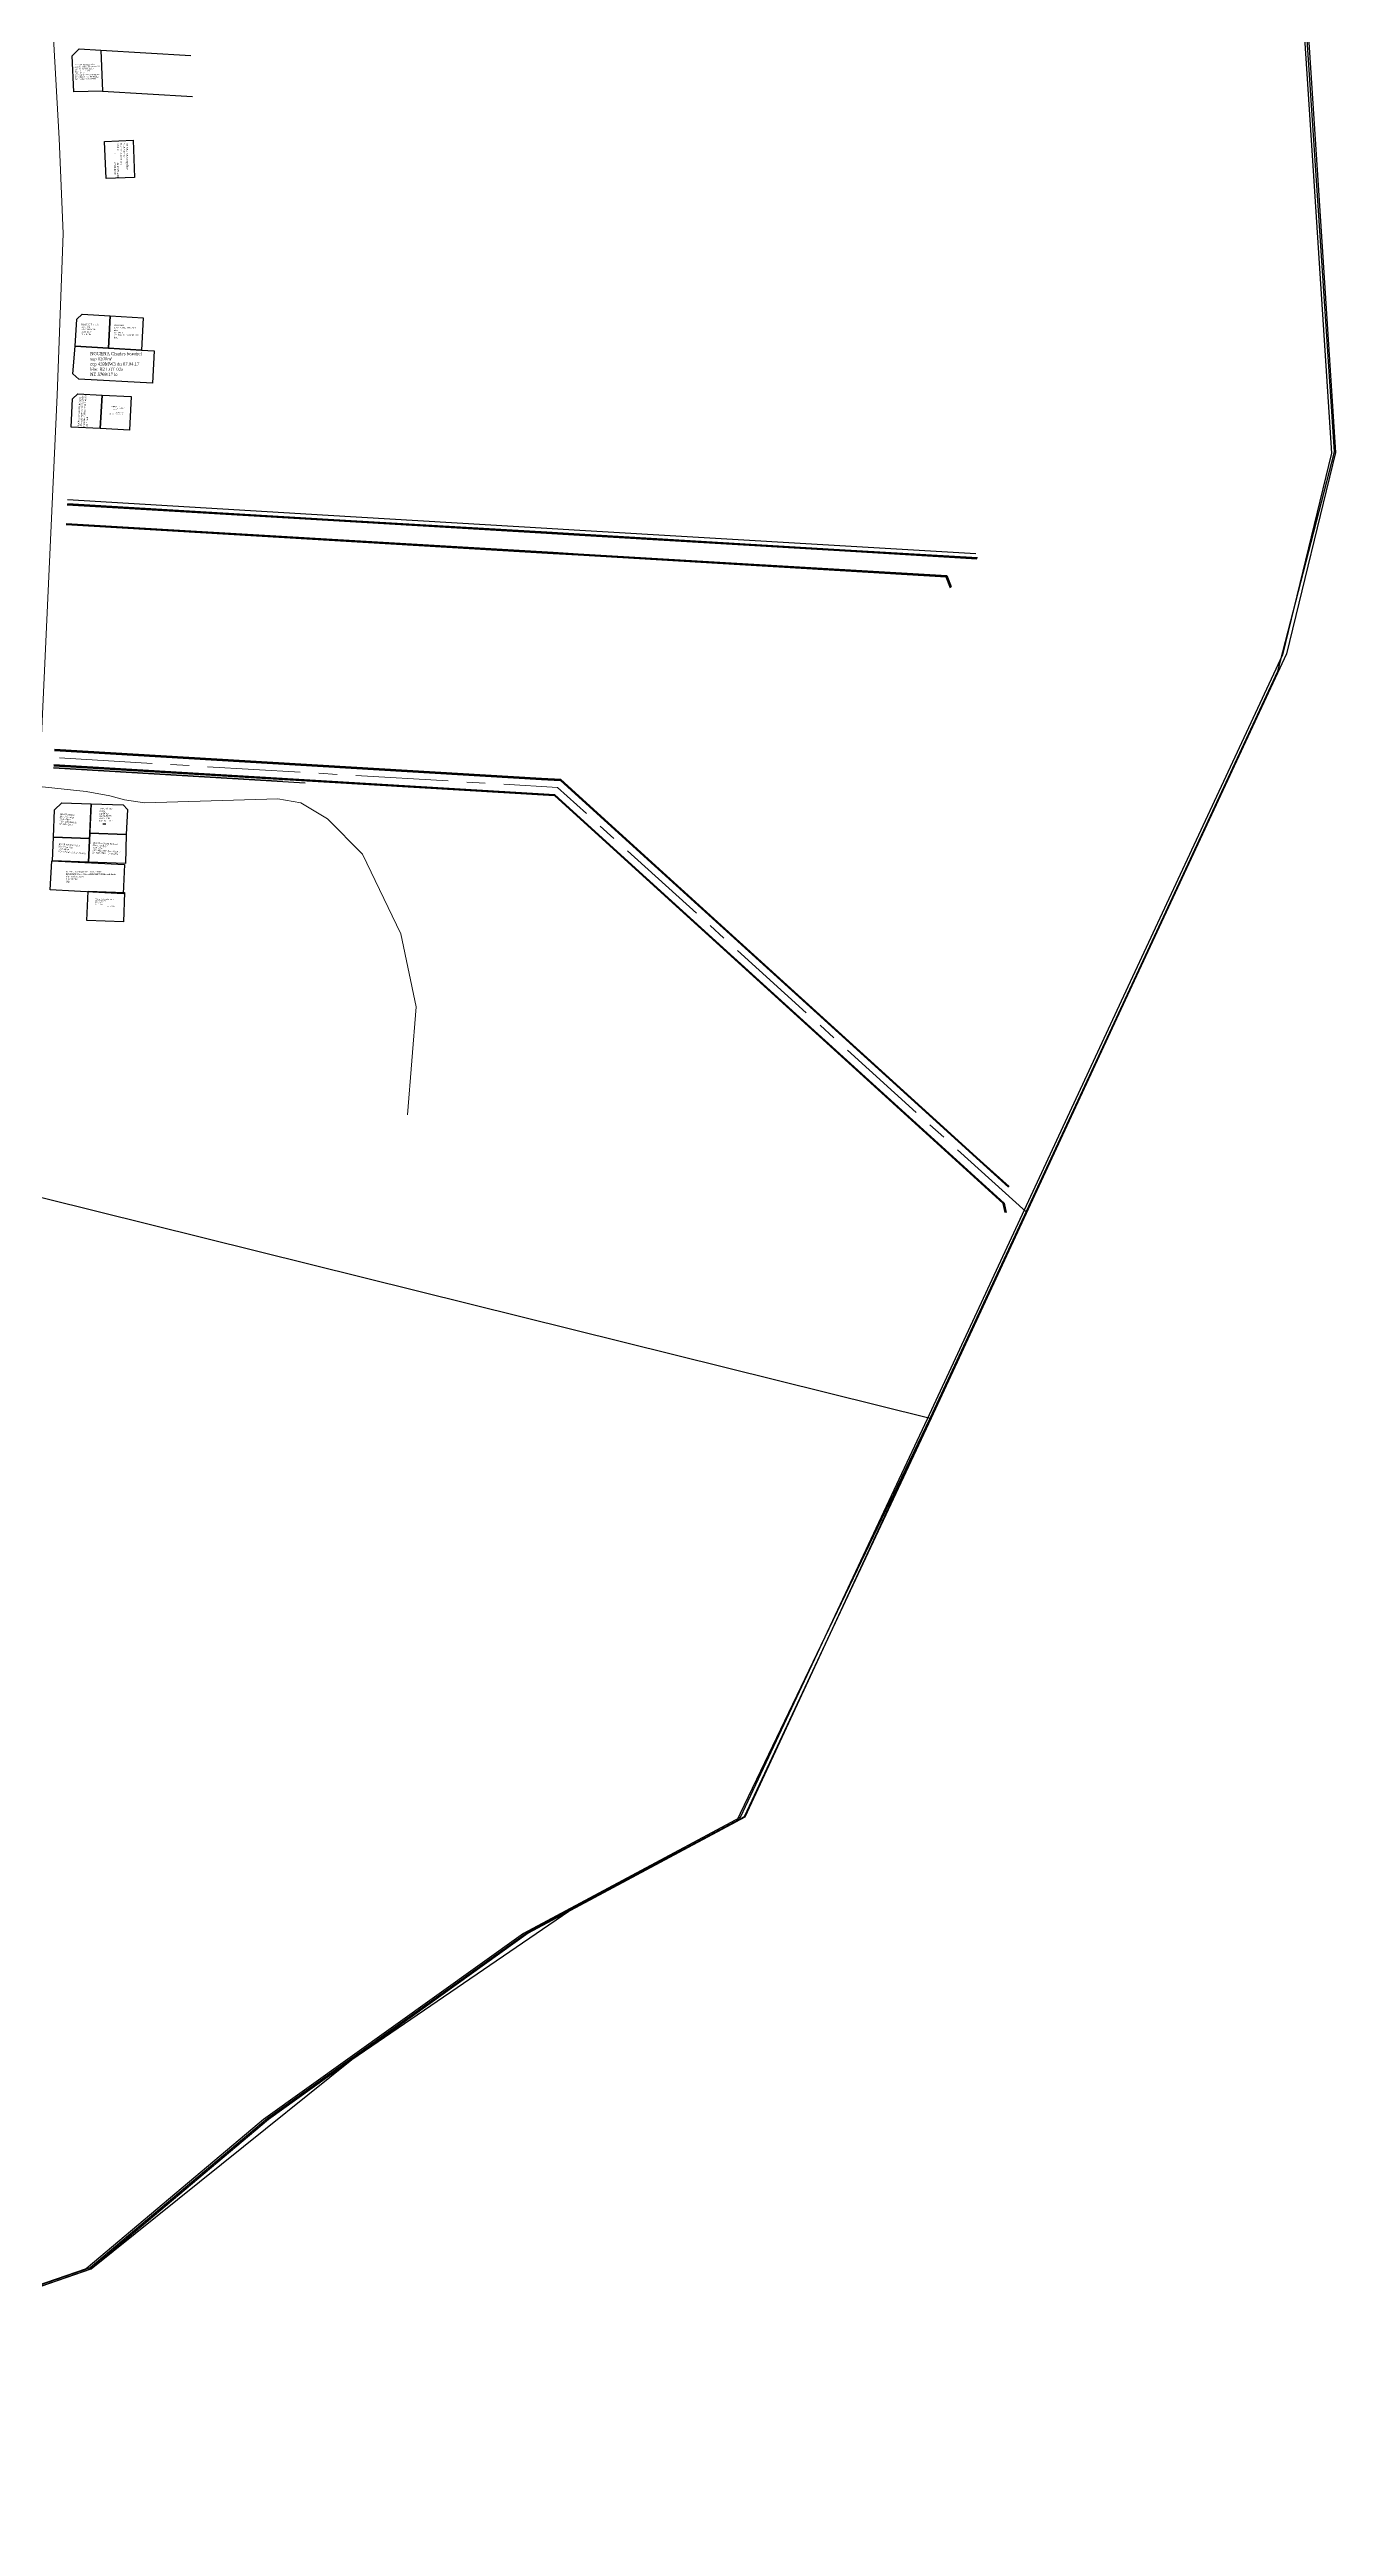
# Model space of a CAD drawing. Header units: millimetres. Extents: x 587399 to 927168, y 438565 to 1444955.
# Drawn here: x 592772 to 593653, y 438627 to 440324 of the extents above; entities that cross this region are included whole.
import ezdxf

# ---------------------------------------------------------------- set-up
doc = ezdxf.new("R2010")
doc.units = ezdxf.units.MM
doc.header["$LTSCALE"] = 2
doc.linetypes.add('AXESX2', pattern=[101.6, 63.5, -12.7, 12.7, -12.7])
for name, color, linetype in [('Annotation', 7, 'Continuous'), ('Cotation', 9, 'Continuous'), ('end maj 26 02 2021', 7, 'Continuous'), ('MAJ NOV 2021', 7, 'Continuous'), ('MAJ OCT 2021', 7, 'Continuous')]:
    doc.layers.add(name, color=color, linetype=linetype)
for name, color, linetype, lineweight in [('canivea', 7, 'Continuous', 40), ('MAJ APRES LE 13.01.2023', 222, 'Continuous', 30), ('Roads_others', 24, 'Continuous', 9)]:
    doc.layers.add(name, color=color, linetype=linetype, lineweight=lineweight)
doc.styles.get("Standard").update_dxf_attribs({"font": 'arial.ttf'})
doc.styles.add('Times 1.0', font='times.ttf', dxfattribs={"width": 0.99, "height": 1})

msp = doc.modelspace()

# ---------------------------------------------------------------- linework, layer by layer
for p, q in [((592807.37, 440323.16), (592868.874, 440319.505)), ((592808.47, 440295.18), (592869.974, 440291.525))]:
    msp.add_line(p, q)
at = {"flags": 128}
for points in [[(593620.706, 440496.008), (593637.366, 440240.528), (593649.986, 440046.988), (593616.556, 439908.918), (593505.926, 439671.758), (593373.066, 439385.368), (593245.126, 439112.318), (593096.676, 439033.038), (592918.646, 438905.568), (592797.206, 438803.308), (592659.236, 438755.698), (592435.026, 438627.248), (592309.016, 438631.478), (592164.396, 438635.548), (592038.226, 438784.078), (591988.166, 439149.658), (592021.316, 439406.898), (592017.796, 439741.918), (591949.366, 439917.828), (591726.546, 440054.648)], [(593620.706, 440496.008), (593637.366, 440240.528), (593649.986, 440046.988), (593616.556, 439908.918), (593505.926, 439671.758), (593373.066, 439385.368), (593245.126, 439112.318), (593096.676, 439033.038), (592918.646, 438905.568), (592797.206, 438803.308), (592659.236, 438755.698), (592435.026, 438627.248), (592309.016, 438631.478), (592164.396, 438635.548), (592038.226, 438784.078), (591988.166, 439149.658), (592021.316, 439406.898), (592017.796, 439741.918), (591949.366, 439917.828), (591726.546, 440054.648)], [(593620.706, 440496.008), (593637.366, 440240.528), (593649.986, 440046.988), (593616.556, 439908.918), (593505.926, 439671.758), (593373.066, 439385.368), (593245.126, 439112.318), (593096.676, 439033.038), (592918.646, 438905.568), (592797.206, 438803.308), (592659.236, 438755.698), (592435.026, 438627.248), (592309.016, 438631.478), (592164.396, 438635.548), (592038.226, 438784.078), (591988.166, 439149.658), (592021.316, 439406.898), (592017.796, 439741.918), (591949.366, 439917.828), (591726.546, 440054.648)], [(593623.43, 440496.593), (593640.09, 440241.113), (593652.71, 440047.573), (593619.28, 439909.503), (593508.65, 439672.343), (593375.79, 439385.953), (593247.85, 439112.903), (593099.4, 439033.623), (592921.37, 438906.153), (592799.93, 438803.893), (592661.96, 438756.283), (592437.75, 438627.833), (592311.74, 438632.063), (592167.12, 438636.133), (592040.95, 438784.663), (591990.89, 439150.243), (592024.04, 439407.483), (592020.52, 439742.503), (591952.09, 439918.413), (591729.27, 440055.233)], [(593623.43, 440496.593), (593640.09, 440241.113), (593652.71, 440047.573), (593619.28, 439909.503), (593508.65, 439672.343), (593375.79, 439385.953), (593247.85, 439112.903), (593099.4, 439033.623), (592921.37, 438906.153), (592799.93, 438803.893), (592661.96, 438756.283), (592437.75, 438627.833), (592311.74, 438632.063), (592167.12, 438636.133), (592040.95, 438784.663), (591990.89, 439150.243), (592024.04, 439407.483), (592020.52, 439742.503), (591952.09, 439918.413), (591729.27, 440055.233)], [(593623.43, 440496.593), (593640.09, 440241.113), (593652.71, 440047.573), (593619.28, 439909.503), (593508.65, 439672.343), (593375.79, 439385.953), (593247.85, 439112.903), (593099.4, 439033.623), (592921.37, 438906.153), (592799.93, 438803.893), (592661.96, 438756.283), (592437.75, 438627.833), (592311.74, 438632.063), (592167.12, 438636.133), (592040.95, 438784.663), (591990.89, 439150.243), (592024.04, 439407.483), (592020.52, 439742.503), (591952.09, 439918.413), (591729.27, 440055.233)]]:
    msp.add_lwpolyline(points, dxfattribs=at)
msp.add_lwpolyline([(592931.951, 439822.164), (592774.912, 439831.508)])
at = {"color": 150, "lineweight": -3, "flags": 128}
for points in [[(592780.686, 439807.6), (592800.67, 439806.865), (592799.562, 439783.098), (592774.821, 439784.009), (592775.512, 439802.788)], [(592780.686, 439807.6), (592800.67, 439806.865), (592799.562, 439783.098), (592774.821, 439784.009), (592775.512, 439802.788)], [(592774.821, 439784.009), (592799.562, 439783.098), (592798.807, 439766.905), (592774.225, 439767.811)], [(592774.821, 439784.009), (592799.562, 439783.098), (592798.807, 439766.905), (592774.225, 439767.811)]]:
    msp.add_lwpolyline(points, close=True, dxfattribs=at)
at = {"flags": 128}
msp.add_lwpolyline([(592041.742, 438783.108), (591991.259, 439148.63), (592024.111, 439405.908), (592020.202, 439740.924), (592631.388, 439572.563), (592695.068, 439555.026), (593059.854, 439464.349), (593375.255, 439385.944), (593248.261, 439112.747), (593099.903, 439033.295), (592922.021, 438905.618), (592800.7, 438803.218), (592706.53, 438770.6), (592662.785, 438755.448), (592438.724, 438626.738), (592312.709, 438630.822), (592168.084, 438634.725), (592041.742, 438783.108)], close=True, dxfattribs=at)
msp.add_lwpolyline([(592041.742, 438783.108), (591991.259, 439148.63), (592024.111, 439405.908), (592020.202, 439740.924), (592631.388, 439572.563), (592695.068, 439555.026), (593059.854, 439464.349), (593375.255, 439385.944), (593248.261, 439112.747), (593099.903, 439033.295), (592922.021, 438905.618), (592800.7, 438803.218), (592706.53, 438770.6), (592662.785, 438755.448), (592438.724, 438626.738), (592312.709, 438630.822), (592168.084, 438634.725), (592041.742, 438783.108)], close=True, dxfattribs=at)
at = {"layer": 'Annotation', "flags": 128}
for points in [[(592784.533, 440015.25), (592963.047, 440004.641), (593112.782, 439995.742), (593131.449, 439994.632), (593309.498, 439984.051), (593406.415, 439978.291), (593406.415, 439978.291), (593406.415, 439978.291), (593406.415, 439978.291)], [(592774.911, 439831.497), (592947.216, 439821.257)]]:
    msp.add_lwpolyline(points, dxfattribs=at)
at = {"layer": 'canivea', "flags": 128}
for points in [[(592784.325, 440011.756), (592962.839, 440001.147), (593112.575, 439992.248), (593131.241, 439991.139), (593309.29, 439980.557), (593407.119, 439974.743)], [(592784.361, 440012.355), (592962.875, 440001.746), (593112.61, 439992.847), (593131.276, 439991.738), (593309.326, 439981.156), (593407.634, 439975.313)], [(592783.519, 439998.18), (593116.941, 439978.364), (593134.058, 439977.354), (593386.187, 439962.363), (593389.226, 439954.933)], [(592783.554, 439998.779), (593116.976, 439978.963), (593134.093, 439977.953), (593386.599, 439962.939), (593389.673, 439955.427)], [(593428.823, 439544.161), (593409.125, 439562.07), (593122.13, 439822.919), (593108.933, 439823.574), (592775.623, 439843.476)], [(593428.823, 439544.161), (593409.125, 439562.07), (593122.13, 439822.919), (593108.933, 439823.574), (592775.623, 439843.476)], [(593429.226, 439544.605), (593409.529, 439562.514), (593122.375, 439823.507), (593108.966, 439824.173), (592775.658, 439844.075)], [(593429.226, 439544.605), (593409.529, 439562.514), (593122.375, 439823.507), (593108.966, 439824.173), (592775.658, 439844.075)], [(592774.994, 439832.895), (593117.837, 439812.519), (593425.268, 439533.069), (593426.532, 439526.823)], [(592774.994, 439832.895), (593117.837, 439812.519), (593425.268, 439533.069), (593426.532, 439526.823)], [(592775.03, 439833.494), (593118.084, 439813.106), (593425.817, 439533.381), (593427.12, 439526.942)], [(592775.03, 439833.494), (593118.084, 439813.106), (593425.817, 439533.381), (593427.12, 439526.942)]]:
    msp.add_lwpolyline(points, dxfattribs=at)
at = {"layer": 'Cotation', "color": 250, "linetype": 'AXESX2', "lineweight": 20, "ltscale": 0.5, "flags": 128}
msp.add_lwpolyline([(593440.915, 439527.239), (593120.058, 439818.04), (592772.374, 439838.738)], dxfattribs=at)
msp.add_lwpolyline([(593440.915, 439527.239), (593120.058, 439818.04), (592772.374, 439838.738)], dxfattribs=at)
at = {"layer": 'end maj 26 02 2021', "color": 150, "lineweight": -3, "flags": 128}
for points in [[(592829.42, 440261.57), (592830.43, 440235.98), (592810.84, 440235.21), (592809.83, 440260.58)], [(592829.42, 440261.57), (592830.43, 440235.98), (592810.84, 440235.21), (592809.83, 440260.58)], [(592800.67, 439806.87), (592822.68, 439806.07), (592825.51, 439802.96), (592824.71, 439785.8), (592799.73, 439786.71)], [(592800.67, 439806.87), (592822.68, 439806.07), (592825.51, 439802.96), (592824.71, 439785.8), (592799.73, 439786.71)]]:
    msp.add_lwpolyline(points, close=True, dxfattribs=at)
at = {"layer": 'end maj 26 02 2021', "color": 150, "flags": 128}
for points in [[(592794.426, 440142.232), (592813.748, 440141.24), (592812.605, 440118.962), (592789.792, 440120.318), (592790.752, 440138.944)], [(592794.426, 440142.232), (592813.748, 440141.24), (592812.605, 440118.962), (592789.792, 440120.318), (592790.752, 440138.944)], [(592813.74, 440141.084), (592836.275, 440139.745), (592835.135, 440117.623), (592812.605, 440118.962)], [(592813.74, 440141.084), (592836.275, 440139.745), (592835.135, 440117.623), (592812.605, 440118.962)], [(592789.792, 440120.318), (592812.6, 440118.963), (592835.135, 440117.623), (592843.886, 440117.103), (592842.75, 440095.068), (592792.133, 440097.714), (592788.162, 440101.393)], [(592789.792, 440120.318), (592812.6, 440118.963), (592835.135, 440117.623), (592843.886, 440117.103), (592842.75, 440095.068), (592792.133, 440097.714), (592788.162, 440101.393)]]:
    msp.add_lwpolyline(points, close=True, dxfattribs=at)
at = {"layer": 'end maj 26 02 2021', "color": 150, "lineweight": -3, "flags": 128}
msp.add_lwpolyline([(592799.73, 439786.71), (592798.825, 439766.904)], dxfattribs=at)
msp.add_lwpolyline([(592799.73, 439786.71), (592798.825, 439766.904)], dxfattribs=at)
at = {"layer": 'end maj 26 02 2021', "color": 150, "linetype": 'ByBlock', "lineweight": -3, "ltscale": 0.0014, "flags": 128}
msp.add_lwpolyline([(592799.73, 439786.71), (592824.718, 439785.789), (592824.188, 439765.972), (592798.825, 439766.904)], close=True, dxfattribs=at)
msp.add_lwpolyline([(592799.73, 439786.71), (592824.718, 439785.789), (592824.188, 439765.972), (592798.825, 439766.904)], close=True, dxfattribs=at)
at = {"layer": 'end maj 26 02 2021', "color": 150}
msp.add_lwpolyline([(592773.677, 439767.834), (592823.605, 439765.235), (592822.567, 439745.261), (592772.638, 439747.859)], close=True, dxfattribs=at)
msp.add_lwpolyline([(592773.677, 439767.834), (592823.605, 439765.235), (592822.567, 439745.261), (592772.638, 439747.859)], close=True, dxfattribs=at)
at = {"layer": 'end maj 26 02 2021', "color": 3, "lineweight": -3, "flags": 128}
msp.add_lwpolyline([(592798.499, 439746.918), (592823.482, 439746.012), (592822.756, 439726.02), (592797.773, 439726.926)], close=True, dxfattribs=at)
msp.add_lwpolyline([(592798.499, 439746.918), (592823.482, 439746.012), (592822.756, 439726.02), (592797.773, 439726.926)], close=True, dxfattribs=at)
at = {"layer": 'MAJ APRES LE 13.01.2023', "flags": 128}
msp.add_lwpolyline([(591728.59, 440053.316), (591951.568, 439916.754), (592020.202, 439740.924), (592023.979, 439417.198), (591991.273, 439148.525), (592039.231, 438787.581), (592168.084, 438634.725), (592444.969, 438630.326), (592662.785, 438755.448), (592800.7, 438803.218), (592979.122, 438946.603), (593127.651, 439048.155), (593242.505, 439109.664), (593375.255, 439385.944), (593613.325, 439897.849), (593652.038, 440047.885), (593574.117, 441222.166)], dxfattribs=at)
at = {"layer": 'MAJ APRES LE 13.01.2023', "color": 232, "lineweight": 30, "flags": 128}
msp.add_lwpolyline([(592792.53, 440324.06), (592807.37, 440323.16), (592808.47, 440295.18), (592788.7, 440294.62), (592787.73, 440319.36)], close=True, dxfattribs=at)
at = {"layer": 'MAJ NOV 2021', "flags": 128}
msp.add_lwpolyline([(592791.629, 440087.726), (592808.117, 440086.88), (592806.938, 440063.898), (592786.937, 440064.928), (592787.952, 440084.413)], close=True, dxfattribs=at)
msp.add_lwpolyline([(592791.629, 440087.726), (592808.117, 440086.88), (592806.938, 440063.898), (592786.937, 440064.928), (592787.952, 440084.413)], close=True, dxfattribs=at)
at = {"layer": 'MAJ OCT 2021', "color": 150, "flags": 128}
msp.add_lwpolyline([(592808.117, 440086.867), (592828.09, 440085.827), (592826.911, 440062.857), (592806.938, 440063.898)], close=True, dxfattribs=at)
msp.add_lwpolyline([(592808.117, 440086.867), (592828.09, 440085.827), (592826.911, 440062.857), (592806.938, 440063.898)], close=True, dxfattribs=at)
at = {"layer": 'Roads_others'}
for points in [[(592762.387, 440660.877), (592770.913, 440474.537), (592771.452, 440392.157), (592778.722, 440262.603), (592781.474, 440197.538), (592777.412, 440086.898), (592765.116, 439818.632), (592764.16, 439797.749), (592756.061, 439562.286), (592753.984, 439552.224), (592747.444, 439541.428), (592738.514, 439534.311), (592729.592, 439531.052), (592719.091, 439529.56), (592705.102, 439529.844), (592695.198, 439530.718)], [(592765.116, 439818.632), (592797.193, 439815.381), (592813.35, 439812.368), (592823.477, 439809.637), (592837.179, 439807.584), (592928.524, 439810.186), (592944.303, 439807.549), (592962.477, 439796.468), (592986.471, 439772.382), (593012.739, 439717.688), (593023.214, 439667.709), (593017.327, 439593.758)]]:
    msp.add_lwpolyline(points, dxfattribs=at)

# ---------------------------------------------------------------- texts
at = {"layer": 'end maj 26 02 2021', "color": 150, "linetype": 'ByBlock', "lineweight": -3, "ltscale": 0.0014, "attachment_point": 1, "style": 'Times 1.0'}
for s, insert, char_height, width, rotation in [('{\\C256;ATANGANA Engelbert\\P\\fTimes New Roman|b0|i0|c186|p18;SUP. \\fTimes New Roman|b0|i0|c0|p18;500\\fTimes New Roman|b0|i0|c186|p18; m²\\PBloc 02, Lot 0\\fTimes New Roman|b0|i0|c0|p18;1\\fTimes New Roman|b0|i0|c186|p18;p\\fTimes New Roman|b0|i0|c0|p18;23\\fTimes New Roman|b0|i0|c186|p18;\\PCCP 2\\fTimes New Roman|b0|i0|c0|p18;315\\fTimes New Roman|b0|i0|c186|p18;M/W3 du 1\\fTimes New Roman|b0|i0|c0|p18;7.09.2020\\fTimes New Roman|b0|i0|c186|p18;\\PNE 6\\fTimes New Roman|b0|i0|c0|p18;343\\fTimes New Roman|b0|i0|c186|p18;/ 020 le \\fTimes New Roman|b0|i0|c0|p18;17\\fTimes New Roman|b0|i0|c186|p18;.09.2020}', (592825.963, 440259.514), 1.25, 59.27507, 270), ('{\\C256;ATANGANA Engelbert\\P\\fTimes New Roman|b0|i0|c186|p18;SUP. \\fTimes New Roman|b0|i0|c0|p18;500\\fTimes New Roman|b0|i0|c186|p18; m²\\PBloc 02, Lot 0\\fTimes New Roman|b0|i0|c0|p18;1\\fTimes New Roman|b0|i0|c186|p18;p\\fTimes New Roman|b0|i0|c0|p18;23\\fTimes New Roman|b0|i0|c186|p18;\\PCCP 2\\fTimes New Roman|b0|i0|c0|p18;315\\fTimes New Roman|b0|i0|c186|p18;M/W3 du 1\\fTimes New Roman|b0|i0|c0|p18;7.09.2020\\fTimes New Roman|b0|i0|c186|p18;\\PNE 6\\fTimes New Roman|b0|i0|c0|p18;343\\fTimes New Roman|b0|i0|c186|p18;/ 020 le \\fTimes New Roman|b0|i0|c0|p18;17\\fTimes New Roman|b0|i0|c186|p18;.09.2020}', (592825.963, 440259.514), 1.25, 59.27507, 270), ('{\\C1;TF 12545/WB muté au profit de\\C256;\\PANNA FRUNYI \\PSUP. 500 m²\\PBloc 19, Lot 04\\PCCP 2355M/W3 du 01.10.2020\\PNE 7283/ 020 le 07.10.2020}', (592803.199, 439742.039), 0.7, 31.04967, 358.189496), ('{\\C1;TF 12545/WB muté au profit de\\C256;\\PANNA FRUNYI \\PSUP. 500 m²\\PBloc 19, Lot 04\\PCCP 2355M/W3 du 01.10.2020\\PNE 7283/ 020 le 07.10.2020}', (592803.199, 439742.039), 0.7, 31.04967, 358.189496)]:
    msp.add_mtext(s, dxfattribs=dict(at, insert=insert, char_height=char_height, width=width, rotation=rotation))
for s, insert, char_height, width in [('DJAKOU Francois \\Psup 500m²\\Pccp 209MW3 du 16.11.2017\\Pbloc B2 lot 01a\\PNE 1797/2018 le 27.06.18', (592793.992, 440135.691), 1, 15.72486), ('DJAKOU Francois \\Psup 500m²\\Pccp 209MW3 du 16.11.2017\\Pbloc B2 lot 01a\\PNE 1797/2018 le 27.06.18', (592793.992, 440135.691), 1, 15.72486), ('TOUKAM KAMTCHOUANG Paul reine\\Psup 500m²\\Pccp 459MW3 du 07.04.2017\\Pbloc B2/9\\Plot 1B\\P NE  5874/17 le 18.12.17', (592816.202, 440135.16), 1, 16.98664), ('TOUKAM KAMTCHOUANG Paul reine\\Psup 500m²\\Pccp 459MW3 du 07.04.2017\\Pbloc B2/9\\Plot 1B\\P NE  5874/17 le 18.12.17', (592816.202, 440135.16), 1, 16.98664), ('NGUENA Charles beautrel\\Psup 1200m²\\Pccp 459MW3 du 07.04.17\\Pbloc B2 LOT 02a\\PNE 5769/17 le 31.10.17', (592799.915, 440116.344), 2.13206, 86.68658), ('NGUENA Charles beautrel\\Psup 1200m²\\Pccp 459MW3 du 07.04.17\\Pbloc B2 LOT 02a\\PNE 5769/17 le 31.10.17', (592799.915, 440116.344), 2.13206, 86.68658), ('\\A1;FOKO Thierry arsene\\Psup 500m²\\Pccp 340MW3 du 06.12.18\\Pbloc 19 lot 01p\\PNE {\\H0.7x;\\S4431/2018;} le 18.12.18', (592806.221, 439804.095), 1, 9.57561), ('\\A1;FOKO Thierry arsene\\Psup 500m²\\Pccp 340MW3 du 06.12.18\\Pbloc 19 lot 01p\\PNE {\\H0.7x;\\S4431/2018;} le 18.12.18', (592806.221, 439804.095), 1, 9.57561)]:
    msp.add_mtext(s, dxfattribs=dict(at, insert=insert, char_height=char_height, width=width))
at = {"layer": 'end maj 26 02 2021', "color": 6, "linetype": 'ByBlock', "lineweight": -3, "ltscale": 0.0014, "char_height": 1, "width": 29.09454, "attachment_point": 1, "style": 'Times 1.0'}
for s, insert, rotation in [('{\\fTimes New Roman|b0|i1|c0|p18;\\C7;WADJI MABOU Michel  \\PBloc 19 lot 01p1\\P SUP.579m²\\PCCP.3149M/W3 du 10.03.2021\\PNE.1686 /2021 le 19.03.2021}', (592779.358, 439800.359), 355.390176), ('{\\fTimes New Roman|b0|i1|c0|p18;\\C7;WADJI MABOU Michel  \\PBloc 19 lot 01p1\\P SUP.579m²\\PCCP.3149M/W3 du 10.03.2021\\PNE.1686 /2021 le 19.03.2021}', (592779.358, 439800.359), 355.390176), ('{\\fTimes New Roman|b0|i1|c0|p18;\\C7;WADJI MABOU Michel  \\PBloc 19 lot 01p3\\P SUP.400m²\\PCCP.3060M/W3 du 01.02.2021\\PNE.1685 /2021 le 19.03.2021}', (592778.506, 439779.792), 355.390176), ('{\\fTimes New Roman|b0|i1|c0|p18;\\C7;WADJI MABOU Michel  \\PBloc 19 lot 01p3\\P SUP.400m²\\PCCP.3060M/W3 du 01.02.2021\\PNE.1685 /2021 le 19.03.2021}', (592778.506, 439779.792), 355.390176), ('{\\fTimes New Roman|b0|i1|c0|p18;\\C7;  \\PYMADJEU Serges Bertrand  \\PBloc 19 lot 01p2\\P SUP.500m²\\PCCP.2422M/W3 du 19.09.2020\\PNE.7025 /2020 le 29.09.2020}', (592801.951, 439782.346), 356.304695), ('{\\fTimes New Roman|b0|i1|c0|p18;\\C7;  \\PYMADJEU Serges Bertrand  \\PBloc 19 lot 01p2\\P SUP.500m²\\PCCP.2422M/W3 du 19.09.2020\\PNE.7025 /2020 le 29.09.2020}', (592801.951, 439782.346), 356.304695)]:
    msp.add_mtext(s, dxfattribs=dict(at, insert=insert, rotation=rotation))
at = {"layer": 'end maj 26 02 2021', "insert": (592783.316, 439760.838), "char_height": 1, "attachment_point": 1}
msp.add_mtext_dynamic_manual_height_columns('{\\fTimes New Roman|b0|i0|c0|p18;DJIOMETIO Magne epe TIWA Caliste\\PDJIOMETIO Ines Alice et DJIOMETIO Edouard Junior\\PBloc: 19  lot: 01p et 4p\\PSup: 1000m²\\PCcp: 421/M/W3 du 10/04/2018\\PNE: 1750/018 le 18/06/018}', width=158.67653, gutter_width=12.5, heights=[45.275], dxfattribs=at)
msp.add_mtext_dynamic_manual_height_columns('{\\fTimes New Roman|b0|i0|c0|p18;DJIOMETIO Magne epe TIWA Caliste\\PDJIOMETIO Ines Alice et DJIOMETIO Edouard Junior\\PBloc: 19  lot: 01p et 4p\\PSup: 1000m²\\PCcp: 421/M/W3 du 10/04/2018\\PNE: 1750/018 le 18/06/018}', width=158.67653, gutter_width=12.5, heights=[45.275], dxfattribs=at)
at = {"layer": 'MAJ APRES LE 13.01.2023', "color": 232, "lineweight": 30, "insert": (592789.364, 440313.495), "char_height": 0.83435, "width": 19.2763, "attachment_point": 1, "rotation": 1.234093}
msp.add_mtext('{\\fTimes New Roman|b0|i0|c0|p18;YESSOM Joachim Molina\\C7;\\P\\C1;Morcellement du T.F N°26506/W     \\P\\C256;Lieu-dit : Bwang-Bakoko\\PBloc : 02 ; Lot : 3p1\\PSUP : 559m²\\PCCP : 5223M/W3 du  05/05/2023\\PNE : 5898/2023 du  05/06/2023\\P\\C2;Geo: BEMBA LIMALEBA}', dxfattribs=at)
at = {"layer": 'MAJ NOV 2021', "insert": (592791.295, 440065.578, -255425.614), "char_height": 1.14452, "attachment_point": 1, "rotation": 86.922043}
msp.add_mtext_dynamic_manual_height_columns('\\A1;{\\fTimes New Roman|b0|i0|c0|p18;NJOMO NJOSSU Christian  \\P\\fTimes New Roman|b0|i1|c0|p18;\\C1;Morcellement du TF 22520/W\\fTimes New Roman|b0|i0|c0|p18;\\P\\C256;Parcelle: C Bloc: 2/10  Lot: 10\\PSUP: 454 m²\\PCCP: 2881 M/W3 du 11.01.2021\\PNE: 7974/2021 le 17.11.2021}', width=20.70054, gutter_width=12.5, heights=[0], dxfattribs=at)
msp.add_mtext_dynamic_manual_height_columns('\\A1;{\\fTimes New Roman|b0|i0|c0|p18;NJOMO NJOSSU Christian  \\P\\fTimes New Roman|b0|i1|c0|p18;\\C1;Morcellement du TF 22520/W\\fTimes New Roman|b0|i0|c0|p18;\\P\\C256;Parcelle: C Bloc: 2/10  Lot: 10\\PSUP: 454 m²\\PCCP: 2881 M/W3 du 11.01.2021\\PNE: 7974/2021 le 17.11.2021}', width=20.70054, gutter_width=12.5, heights=[0], dxfattribs=at)
at = {"layer": 'MAJ OCT 2021', "color": 7, "insert": (592811.379, 440079.28), "char_height": 0.6, "attachment_point": 1, "rotation": 359.494504}
msp.add_mtext_dynamic_manual_height_columns('{\\fTimes New Roman|b0|i1|c0|p18;WANYU Clifford WANYU\\P\\C1;Morcellement  du TFn°22520/W\\P\\C7;Bloc:B2/10; Lot:11\\PSUP:460m²\\PCCP:3099M/W3 du 18/02/2021\\PN:E: 6523/2021 le 05/10/2021}', width=53.67592, gutter_width=12.5, heights=[27.436], dxfattribs=at)
msp.add_mtext_dynamic_manual_height_columns('{\\fTimes New Roman|b0|i1|c0|p18;WANYU Clifford WANYU\\P\\C1;Morcellement  du TFn°22520/W\\P\\C7;Bloc:B2/10; Lot:11\\PSUP:460m²\\PCCP:3099M/W3 du 18/02/2021\\PN:E: 6523/2021 le 05/10/2021}', width=53.67592, gutter_width=12.5, heights=[27.436], dxfattribs=at)

doc.saveas('drawing.dxf')
